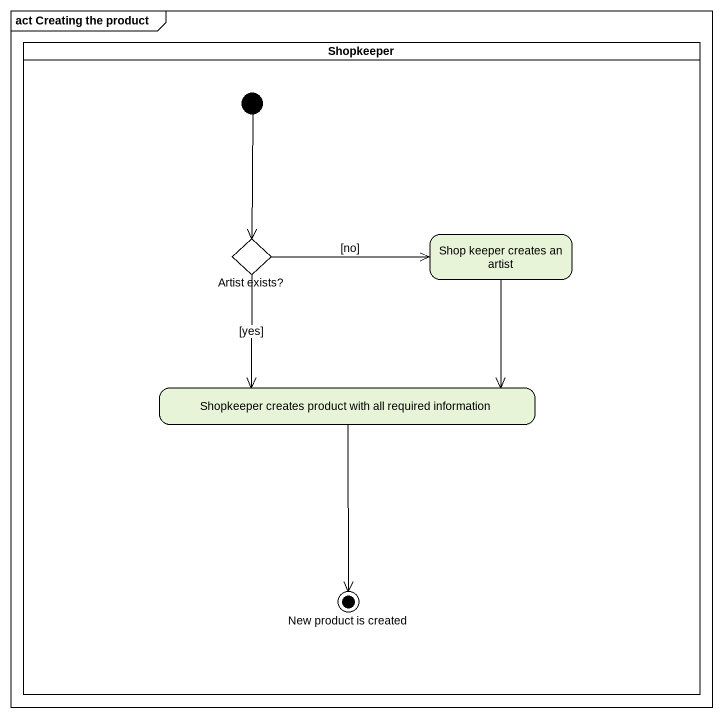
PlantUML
@startuml
mainframe act Creating the product
hide empty description
state Shopkeeper <<partition>> {
  state "Artist exists?" as Artist_exists <<choice>>
  state "Shop keeper creates an artist" as Shop_keeper_creates_an
  state "Shopkeeper creates product with all required information" as Shopkeeper_creates_product
  state "New product is created" as New_product_is_created <<end>>
  [*] --> Artist_exists
}
Artist_exists -right-> Shop_keeper_creates_an : [no]
Artist_exists --> Shopkeeper_creates_product : [yes]
Shop_keeper_creates_an --> Shopkeeper_creates_product
Shopkeeper_creates_product --> New_product_is_created
@enduml
